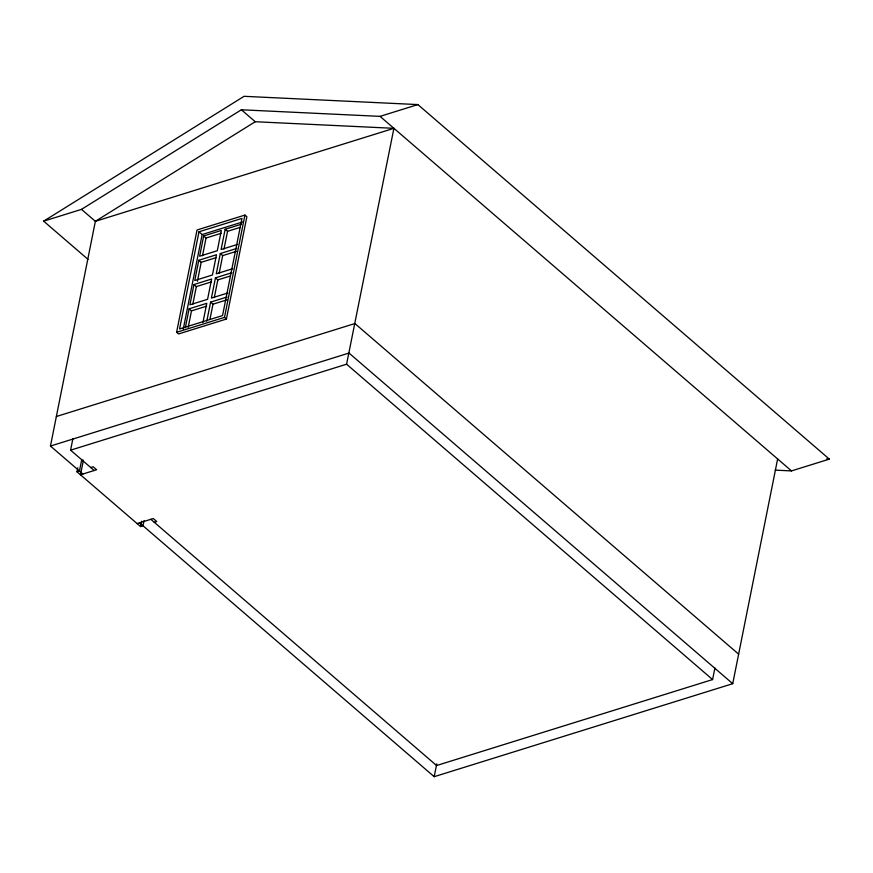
<?xml version="1.0" encoding="UTF-8"?>
<svg xmlns="http://www.w3.org/2000/svg" width="873" height="873" viewBox="0 0 873 873"><rect width="100%" height="100%" fill="white"/><g stroke="black" fill="none" stroke-linecap="round" stroke-linejoin="round"><path stroke-width="1.31" d="M82.924 474.017L50.459 446.048L95.364 221.316L255.243 121.729L393.909 128.32L346.592 364.205L712.597 679.565L714.911 668.009M94.197 470.514L70.593 450.173L72.895 438.617M144.045 520.668L143.019 525.808L140.575 526.572L76.999 471.802L77.806 467.786M81.756 459.482L79.454 471.038L76.999 471.802M83.393 460.136L80.469 474.781L96.641 469.75L93.171 466.76L90.727 467.524M176.597 332.297L197.036 229.992L244.931 215.074L246.863 216.733L226.413 319.038L178.529 333.955L176.597 332.297L224.492 317.379L226.413 319.038M198.979 231.803L179.565 328.957L222.55 315.568L241.963 218.414L198.979 231.803L202.154 234.542L242.618 221.938M140.575 526.572L141.644 521.225M183.275 329.034L202.154 234.542M185.316 327.822L189.103 308.824L206.77 303.324L202.983 322.312M193.959 284.533L189.91 304.797L207.578 299.297L211.626 279.033L193.959 284.533L196.349 286.595L211.484 281.87M198.815 260.252L194.766 280.506L212.434 275.006L216.482 254.752L198.815 260.252L201.194 262.304L216.34 257.59M203.671 235.961L199.622 256.226L217.29 250.726L221.338 230.461L203.671 235.961L206.05 238.013L221.196 233.298M188.197 327.342L191.493 310.875L189.103 308.824M192.802 304.317L196.349 286.595M197.407 281.302L201.194 262.304M202.503 255.745L206.05 238.013M206.803 321.122L210.6 302.134L227.002 297.016M231.858 272.736L215.456 277.843L211.408 298.108L227.809 292.99M236.714 248.445L220.312 253.552L216.264 273.816L232.665 268.709M241.57 224.154L225.158 229.272L221.109 249.525L237.521 244.418M209.946 319.376L212.99 304.186L210.6 302.134M214.3 297.628L217.835 279.895L215.456 277.843M219.145 273.336L222.691 255.614L220.312 253.552M224.001 249.045L227.547 231.323L225.158 229.272M224.492 317.379L244.931 215.074M777.636 458.958L732.731 683.69L434.187 776.686L436.751 763.842M87.998 259.357L43.65 221.153L244.069 96.314L417.883 104.585L829.35 459.122L791.505 470.907L775.191 470.132M43.65 221.153L81.495 209.367L241.374 109.78L380.039 116.371L417.883 104.585M393.909 128.32L95.364 221.316L81.495 209.367M227.547 231.323L240.162 227.395M222.691 255.614L236.572 251.282M217.835 279.895L230.461 275.966M191.493 310.875L206.639 306.161M212.99 304.186L226.871 299.865M56.352 416.519L354.907 323.534L738.634 654.161M50.459 446.048L349.004 353.052L732.731 683.69M70.593 450.173L346.592 364.205M137.105 523.582L153.277 518.551L156.747 521.53L154.292 522.294M712.597 679.565L436.587 765.534L150.822 519.315M826.633 458.991L829.35 459.122M380.039 116.371L791.505 470.907M241.374 109.78L255.243 121.729M139.56 522.818L434.187 776.686"/></g></svg>
